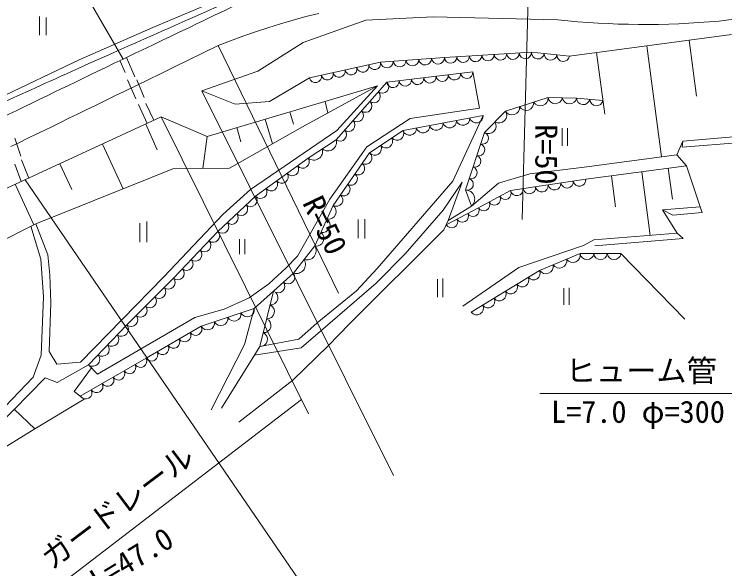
# Model space of a CAD drawing. Units: millimetres, scale not verified. Extents: x 40000 to 680000, y 20000 to 380000.
# Drawn here: x 136322 to 195071, y 261655 to 307553 of the extents above; entities that cross this region are included whole.
import ezdxf
from ezdxf.enums import TextEntityAlignment as Align

# ---------------------------------------------------------------- set-up
doc = ezdxf.new("R2010")
doc.units = ezdxf.units.MM
doc.header["$LTSCALE"] = 1000
doc.linetypes.add('CHAIN', pattern=[18.5, 12, -1.5, 3.5, -1.5])
doc.layers.add('M-BMK', color=2, linetype='CHAIN', lineweight=13)
doc.layers.add('M-WORK', color=1, linetype='Continuous', lineweight=13)
doc.styles.add('ＭＳ ゴシック', font='')
doc.styles.get('ＭＳ ゴシック').set_extended_font_data('MS Gothic')

msp = doc.modelspace()

# ---------------------------------------------------------------- linework, layer by layer
at = {"layer": 'M-BMK'}
msp.add_lwpolyline([(161503, 307619), (160445, 307352), (159392, 307067), (158344, 306762), (157302, 306438), (156266, 306095), (155236, 305733), (154213, 305353), (153197, 304954), (151890, 304317), (150661, 303718), (149506, 303156), (148419, 302627), (147395, 302128), (146429, 301657), (145516, 301213), (144650, 300791), (143826, 300389), (143039, 300006), (142283, 299638), (141555, 299283), (140847, 298939), (140155, 298602), (139474, 298270), (138799, 297941), (138124, 297613), (137444, 297281), (136754, 296945), (136049, 296602)], dxfattribs=at)
at = {"layer": 'M-WORK'}
for p, q in [((145329, 303838), (129306, 331709)), ((194603, 306987), (220173, 310388)), ((147790, 306456), (154685, 309380)), ((178830, 309210), (178330, 290570)), ((138400, 307363), (138400, 305828)), ((138974, 307274), (138974, 305819)), ((165389, 307049), (170960, 307342)), ((170960, 307342), (181267, 307091)), ((160218, 305202), (165389, 307049)), ((141696, 303763), (147790, 306456)), ((182232, 304080), (195625, 305862)), ((153197, 304954), (163121, 284463)), ((156463, 302832), (160218, 305202)), ((188617, 304929), (189839, 295740)), ((192117, 305395), (192732, 300770)), ((171893, 303967), (179095, 304406)), ((179095, 304406), (182232, 304080)), ((184471, 304378), (185150, 299274)), ((132847, 299561), (141696, 303763)), ((145604, 303961), (146304, 302370)), ((166606, 303575), (171893, 303967)), ((145082, 303664), (145498, 302733)), ((160743, 302282), (166606, 303575)), ((151830, 301217), (156463, 302832)), ((167131, 301919), (174246, 302791)), ((174246, 302791), (174800, 299790)), ((145686, 302129), (146369, 300546)), ((146462, 302113), (147076, 300668)), ((157442, 300320), (160743, 302282)), ((152270, 297438), (166363, 301619)), ((160159, 298223), (166363, 301619)), ((162945, 297169), (167131, 301919)), ((166363, 301619), (162992, 297926)), ((151830, 301217), (154602, 300112)), ((151830, 301217), (167674, 269381)), ((154602, 300112), (157442, 300320)), ((162039, 300336), (162257, 299372)), ((176938, 299540), (180457, 300658)), ((180457, 300658), (182817, 300617)), ((182817, 300617), (184997, 300424)), ((146587, 300070), (147306, 298514)), ((147202, 300166), (147873, 298777)), ((174800, 299790), (169060, 298913)), ((124674, 288043), (148474, 299054)), ((148474, 299054), (152270, 297438)), ((148474, 299054), (160666, 274468)), ((159108, 299467), (159411, 298445)), ((168472, 297928), (175093, 299166)), ((175093, 299166), (172596, 293739)), ((175194, 297765), (176938, 299540)), ((147195, 298463), (148134, 296317)), ((157063, 298860), (157670, 296816)), ((169060, 298913), (165474, 296589)), ((154116, 294807), (160159, 298223)), ((154737, 298170), (155068, 297000)), ((162992, 297926), (155859, 293032)), ((165702, 296077), (168472, 297928)), ((181632, 298114), (181632, 296669)), ((182061, 298134), (182061, 296662)), ((136365, 297297), (136873, 295798)), ((152270, 297438), (151904, 294778)), ((173625, 293005), (175194, 297765)), ((191554, 296547), (200767, 297301)), ((191609, 297052), (200273, 297762)), ((143619, 296808), (145330, 293110)), ((160637, 295630), (162945, 297169)), ((191102, 295908), (191609, 297052)), ((191609, 297052), (191554, 296547)), ((165474, 296589), (162412, 292234)), ((156276, 292495), (160637, 295630)), ((162686, 291732), (165702, 296077)), ((183454, 294891), (191102, 295908)), ((191898, 295005), (191102, 295908)), ((136367, 295153), (136887, 293694)), ((136933, 295494), (137530, 293991)), ((140102, 295181), (141086, 293055)), ((183586, 293900), (191898, 295005)), ((191898, 295005), (193046, 291621)), ((147591, 294017), (149437, 294745)), ((149437, 294745), (154116, 294807)), ((178947, 294331), (183454, 294891)), ((188214, 294515), (188915, 289243)), ((190394, 294805), (190737, 292232)), ((137218, 293847), (163876, 254869)), ((138119, 290216), (147591, 294017)), ((176361, 293577), (178947, 294331)), ((177356, 292951), (183586, 293900)), ((185705, 294181), (186047, 291609)), ((136413, 293474), (137958, 290134)), ((172596, 293739), (166317, 286503)), ((171776, 291348), (173361, 293656)), ((173361, 293656), (172207, 290486)), ((174127, 291661), (176361, 293577)), ((155859, 293032), (153586, 291000)), ((174127, 291661), (173625, 293005)), ((174297, 291318), (177356, 292951)), ((153168, 289571), (156276, 292495)), ((162412, 292234), (159734, 287525)), ((161167, 288375), (162686, 291732)), ((172207, 290486), (174127, 291661)), ((189911, 291365), (193046, 291621)), ((193046, 291621), (193198, 291133)), ((153586, 291000), (148692, 285830)), ((168636, 287716), (171776, 291348)), ((172045, 290131), (174297, 291318)), ((189911, 291365), (190785, 290935)), ((189911, 291365), (191136, 289445)), ((190785, 290935), (193198, 291133)), ((146718, 290255), (146718, 288691)), ((147282, 290394), (147282, 288681)), ((164772, 290562), (164772, 289008)), ((165317, 290592), (165317, 288978)), ((172207, 290486), (171849, 289701)), ((127410, 284783), (138119, 290216)), ((137703, 290005), (138511, 287267)), ((139089, 287630), (138119, 290216)), ((171849, 289701), (164046, 281922)), ((149495, 285695), (153168, 289571)), ((184253, 288881), (191136, 289445)), ((191136, 289445), (191642, 288985)), ((154952, 288945), (154952, 287698)), ((155394, 288932), (155394, 287698)), ((183377, 288423), (184253, 288881)), ((184319, 288385), (191642, 288985)), ((159413, 286128), (161167, 288375)), ((178045, 286588), (183377, 288423)), ((139273, 285991), (139089, 287630)), ((159734, 287525), (158796, 286561)), ((166241, 285294), (168636, 287716)), ((179759, 286355), (183118, 287740)), ((183118, 287740), (186476, 287740)), ((186476, 287740), (191774, 282303)), ((138511, 287267), (138742, 284174)), ((156167, 283198), (159413, 286128)), ((158796, 286561), (157380, 285234)), ((166317, 286503), (164629, 284664)), ((173405, 283403), (178045, 286588)), ((174115, 282892), (179759, 286355)), ((139342, 283660), (139273, 285991)), ((148692, 285830), (141813, 278743)), ((145637, 281837), (149495, 285695)), ((171308, 285628), (171308, 284136)), ((171756, 285668), (171756, 284136)), ((157380, 285234), (155745, 284078)), ((160041, 279944), (166241, 285294)), ((156616, 280052), (157763, 284638)), ((164629, 284664), (161367, 282017)), ((181755, 284881), (181755, 283508)), ((182217, 284894), (182217, 283508)), ((138742, 284174), (138557, 279326)), ((155745, 284078), (153673, 283131)), ((139204, 279643), (139342, 283660)), ((151786, 281741), (156167, 283198)), ((155366, 280216), (156167, 283198)), ((153673, 283131), (151252, 282464)), ((151252, 282464), (146563, 279725)), ((161367, 282017), (159848, 280653)), ((142477, 278523), (145637, 281837)), ((147231, 279084), (151786, 281741)), ((164046, 281922), (162292, 280121)), ((159848, 280653), (156616, 280052)), ((146563, 279725), (143218, 277755)), ((152596, 274799), (155366, 280216)), ((156616, 280052), (153473, 274937)), ((156178, 279340), (160041, 279944)), ((162292, 280121), (159360, 277259)), ((138557, 279326), (137888, 277526)), ((139850, 278604), (139204, 279643)), ((141788, 275949), (147231, 279084)), ((141813, 278743), (139850, 278604)), ((139876, 277084), (142477, 278523)), ((143218, 277755), (142477, 278523)), ((142705, 278287), (141283, 276338)), ((137888, 277526), (133201, 272632)), ((133403, 271867), (138882, 277469)), ((138882, 277469), (139876, 277084)), ((159360, 277259), (154905, 273796)), ((141283, 276338), (142110, 275702)), ((179783, 276169), (196522, 276169)), ((160076, 275658), (133795, 255496)), ((142110, 275702), (138031, 273227)), ((136329, 274859), (138031, 273227)), ((138031, 273227), (133947, 270717))]:
    msp.add_line(p, q, dxfattribs=at)
for centre, radius, start, end in [((188457, 373456), 66753, 263.81722, 275.28279), ((177551, 304328), 516, 185.22311, 1.74662), ((178579, 304390), 516, 185.22311, 1.74662), ((179620, 304378), 526, 176.92776, 351.20418), ((169247, 303802), 531, 187.59155, 0.89967), ((170304, 303881), 531, 187.59155, 0.89967), ((171362, 303959), 531, 187.59155, 0.89967), ((172406, 304014), 516, 185.22311, 1.74662), ((173435, 304077), 516, 185.22311, 1.74662), ((174464, 304140), 516, 185.22311, 1.74662), ((175493, 304202), 516, 185.22311, 1.74662), ((176522, 304265), 516, 185.22311, 1.74662), ((180666, 304269), 526, 176.92776, 351.20418), ((181712, 304160), 526, 176.92776, 351.20418), ((165140, 303252), 500, 192.47366, 12.39281), ((166118, 303468), 500, 192.47366, 12.39281), ((167133, 303645), 531, 187.59155, 0.89967), ((168190, 303724), 531, 187.59155, 0.89967), ((162209, 302606), 500, 192.47366, 12.39281), ((163186, 302821), 500, 192.47366, 12.39281), ((164163, 303037), 500, 192.47366, 12.39281), ((172720, 302616), 512, 188.34922, 5.62618), ((173736, 302741), 512, 188.34922, 5.62618), ((161231, 302390), 500, 192.47366, 12.39281), ((167638, 301993), 512, 188.34922, 5.62618), ((168654, 302118), 512, 188.34922, 5.62618), ((169671, 302242), 512, 188.34922, 5.62618), ((170687, 302367), 512, 188.34922, 5.62618), ((171704, 302492), 512, 188.34922, 5.62618), ((166761, 301542), 528, 231.69235, 45.53403), ((166063, 300750), 528, 231.69235, 45.53403), ((165366, 299958), 528, 231.69235, 45.53403), ((178659, 300222), 629, 209.44458, 5.8143), ((179832, 300595), 629, 209.44458, 5.8143), ((181049, 300746), 598, 188.44605, 349.56125), ((182229, 300726), 598, 188.44605, 349.56125), ((183367, 300618), 549, 180.0759, 349.77155), ((184456, 300521), 549, 180.0759, 349.77155), ((177486, 299849), 629, 209.44458, 5.8143), ((164668, 299167), 528, 231.69235, 45.53403), ((174529, 299126), 565, 197.20311, 3.97902), ((176405, 299192), 637, 237.92273, 33.0795), ((163970, 298375), 528, 231.69235, 45.53403), ((171219, 298507), 565, 197.20311, 3.97902), ((172322, 298714), 565, 197.20311, 3.97902), ((173426, 298920), 565, 197.20311, 3.97902), ((175533, 298305), 637, 237.92273, 33.0795), ((163273, 297583), 528, 231.69235, 45.53403), ((167978, 297668), 558, 219.72756, 27.75046), ((169012, 298095), 565, 197.20311, 3.97902), ((170115, 298301), 565, 197.20311, 3.97902), ((167055, 297051), 558, 219.72756, 27.75046), ((175036, 297289), 501, 251.89501, 71.60594), ((162240, 296976), 731, 232.116, 15.26413), ((166131, 296434), 558, 219.72756, 27.75046), ((174722, 296337), 501, 251.89501, 71.60594), ((161086, 296207), 731, 232.116, 15.26413), ((160178, 295347), 538, 219.79639, 31.62255), ((165376, 295660), 530, 238.45271, 52.00937), ((174408, 295385), 501, 251.89501, 71.60594), ((159306, 294721), 538, 219.79639, 31.62255), ((164773, 294791), 530, 238.45271, 52.00937), ((158434, 294094), 538, 219.79639, 31.62255), ((164169, 293922), 530, 238.45271, 52.00937), ((174094, 294433), 501, 251.89501, 71.60594), ((157562, 293467), 538, 219.79639, 31.62255), ((173780, 293481), 501, 251.89501, 71.60594), ((183063, 293846), 526, 191.46473, 5.84683), ((163566, 293053), 530, 238.45271, 52.00937), ((178910, 293214), 526, 191.46473, 5.84683), ((179948, 293372), 526, 191.46473, 5.84683), ((180986, 293530), 526, 191.46473, 5.84683), ((182024, 293688), 526, 191.46473, 5.84683), ((156690, 292840), 538, 219.79639, 31.62255), ((162963, 292184), 530, 238.45271, 52.00937), ((173628, 292240), 765, 310.76429, 90.25191), ((176913, 292717), 501, 208.09246, 27.8424), ((177871, 293056), 526, 191.46473, 5.84683), ((155864, 292155), 535, 226.95654, 39.53665), ((175143, 291777), 501, 208.09246, 27.8424), ((176028, 292247), 501, 208.09246, 27.8424), ((155087, 291424), 535, 226.95654, 39.53665), ((162317, 291225), 627, 257.36436, 53.96557), ((174257, 291307), 501, 208.09246, 27.8424), ((154310, 290693), 535, 226.95654, 39.53665), ((173372, 290837), 501, 208.09246, 27.8424), ((153532, 289962), 535, 226.95654, 39.53665), ((161811, 290106), 627, 257.36436, 53.96557), ((172487, 290367), 501, 208.09246, 27.8424), ((152775, 289208), 535, 230.31267, 42.77524), ((161304, 288987), 627, 257.36436, 53.96557), ((152040, 288433), 535, 230.31267, 42.77524), ((151306, 287657), 535, 230.31267, 42.77524), ((160525, 287972), 758, 251.91058, 32.12242), ((182513, 287617), 617, 213.31473, 11.50494), ((183677, 287803), 563, 186.45856, 353.54144), ((184797, 287803), 563, 186.45856, 353.54144), ((185917, 287803), 563, 186.45856, 353.54144), ((150571, 286882), 535, 230.31267, 42.77524), ((159648, 286849), 758, 251.91058, 32.12242), ((180274, 286693), 617, 213.31473, 11.50494), ((181394, 287155), 617, 213.31473, 11.50494), ((149836, 286107), 535, 230.31267, 42.77524), ((158961, 285799), 559, 228.12055, 36.03122), ((179260, 286112), 554, 217.16823, 25.88975), ((149075, 285343), 548, 229.9895, 40.0105), ((178319, 285535), 554, 217.16823, 25.88975), ((158136, 285055), 559, 228.12055, 36.03122), ((177379, 284958), 554, 217.16823, 25.88975), ((148304, 284571), 548, 229.9895, 40.0105), ((157523, 284089), 599, 265.49243, 66.43978), ((176438, 284381), 554, 217.16823, 25.88975), ((147532, 283800), 548, 229.9895, 40.0105), ((175497, 283804), 554, 217.16823, 25.88975), ((146761, 283028), 548, 229.9895, 40.0105), ((155593, 283094), 583, 206.58315, 10.20622), ((157237, 282943), 599, 265.49243, 66.43978), ((174557, 283227), 554, 217.16823, 25.88975), ((145989, 282257), 548, 229.9895, 40.0105), ((154498, 282730), 583, 206.58315, 10.20622), ((152307, 282002), 583, 206.58315, 10.20622), ((153403, 282366), 583, 206.58315, 10.20622), ((156950, 281796), 599, 265.49243, 66.43978), ((145186, 281477), 578, 234.08404, 38.63949), ((151316, 281499), 528, 213.3085, 27.20437), ((144396, 280648), 578, 234.08404, 38.63949), ((150405, 280968), 528, 213.3085, 27.20437), ((156664, 280650), 599, 265.49243, 66.43978), ((149494, 280436), 528, 213.3085, 27.20437), ((143606, 279820), 578, 234.08404, 38.63949), ((148583, 279905), 528, 213.3085, 27.20437), ((142816, 278991), 578, 234.08404, 38.63949), ((146765, 278843), 524, 212.5522, 27.32331), ((147672, 279374), 528, 213.3085, 27.20437), ((145858, 278321), 524, 212.5522, 27.32331), ((144951, 277798), 524, 212.5522, 27.32331), ((144044, 277276), 524, 212.5522, 27.32331), ((143137, 276754), 524, 212.5522, 27.32331), ((142230, 276231), 524, 212.5522, 27.32331)]:
    msp.add_arc(centre, radius, start, end, dxfattribs=at)
for points, knots in [([(127723, 296702), (134462, 299816), (136172, 300610), (141611, 303065), (146440, 305245), (149172, 306407), (154000, 308590), (155737, 309375), (156672, 309902), (158432, 310637), (159234, 310972), (159689, 311150), (160509, 311437), (161595, 311817), (162229, 311953), (163341, 312247), (164093, 312446), (164512, 312575), (165280, 312699), (166409, 312881), (167052, 312921), (168194, 312976), (170043, 313064), (171082, 313009), (172934, 313007), (174561, 313004), (175477, 313094), (177099, 312966), (178206, 312878), (178808, 312674), (179910, 312545), (181180, 312396), (181616, 312379), (183174, 312296)], [0, 0, 0, 0, 1, 1, 1, 2, 2, 2, 3, 3, 3, 4, 4, 4, 5, 5, 5, 6, 6, 6, 7, 7, 7, 8, 8, 8, 9, 9, 9, 10, 10, 10, 11, 11, 11, 11]), ([(184714, 311599), (182076, 311831), (181400, 311894), (179273, 312049), (177671, 312165), (176774, 312246), (175170, 312322), (174048, 312375), (173419, 312406), (172297, 312398), (171038, 312388), (170332, 312365), (169075, 312288), (167871, 312214), (167195, 312162), (165997, 312015), (164937, 311884), (164337, 311828), (163296, 311590), (162200, 311341), (161600, 311144), (160527, 310811), (159785, 310580), (159361, 310470), (158639, 310181), (157643, 309782), (157121, 309476), (156150, 309019), (154893, 308427), (154195, 308086), (152942, 307487), (149967, 306064), (148301, 305267), (145329, 303838), (141333, 301916), (139097, 300833), (135105, 298901), (132210, 297500), (130558, 296776), (127697, 295307), (126277, 294577), (125507, 294121), (124107, 293355), (122281, 292356), (121259, 291797), (119438, 290790), (117792, 289878), (116774, 289519), (115232, 288440), (114388, 287849), (113960, 287454), (113195, 286763), (111786, 285488), (110987, 284778), (109687, 283393), (108575, 282209), (107926, 281560), (106963, 280253), (106071, 279043), (105783, 278554), (104908, 277016)], [0, 0, 0, 0, 1, 1, 1, 2, 2, 2, 3, 3, 3, 4, 4, 4, 5, 5, 5, 6, 6, 6, 7, 7, 7, 8, 8, 8, 9, 9, 9, 10, 10, 10, 11, 11, 11, 12, 12, 12, 13, 13, 13, 14, 14, 14, 15, 15, 15, 16, 16, 16, 17, 17, 17, 18, 18, 18, 19, 19, 19, 20, 20, 20, 20])]:
    msp.add_open_spline(points, degree=3, knots=knots, dxfattribs=at)

# ---------------------------------------------------------------- texts
at = {"layer": 'M-WORK', "style": 'ＭＳ ゴシック'}
for s, rotation, p in [('R=50', 270, (178855, 298447)), ('R=50', 295.841, (159616, 291701)), ('ガードレール', 37.072, (139754, 261097)), ('L=47.0', 31.17, (143568, 259276))]:
    msp.add_text(s, height=1833, rotation=rotation, dxfattribs=at).set_placement(p, align=Align.BOTTOM_LEFT)
for s, p in [('ヒューム管', (181912, 276586)), ('L=7.0 φ=300', (180713, 273184))]:
    msp.add_text(s, height=1833, dxfattribs=at).set_placement(p, align=Align.BOTTOM_LEFT)

doc.saveas('drawing.dxf')
